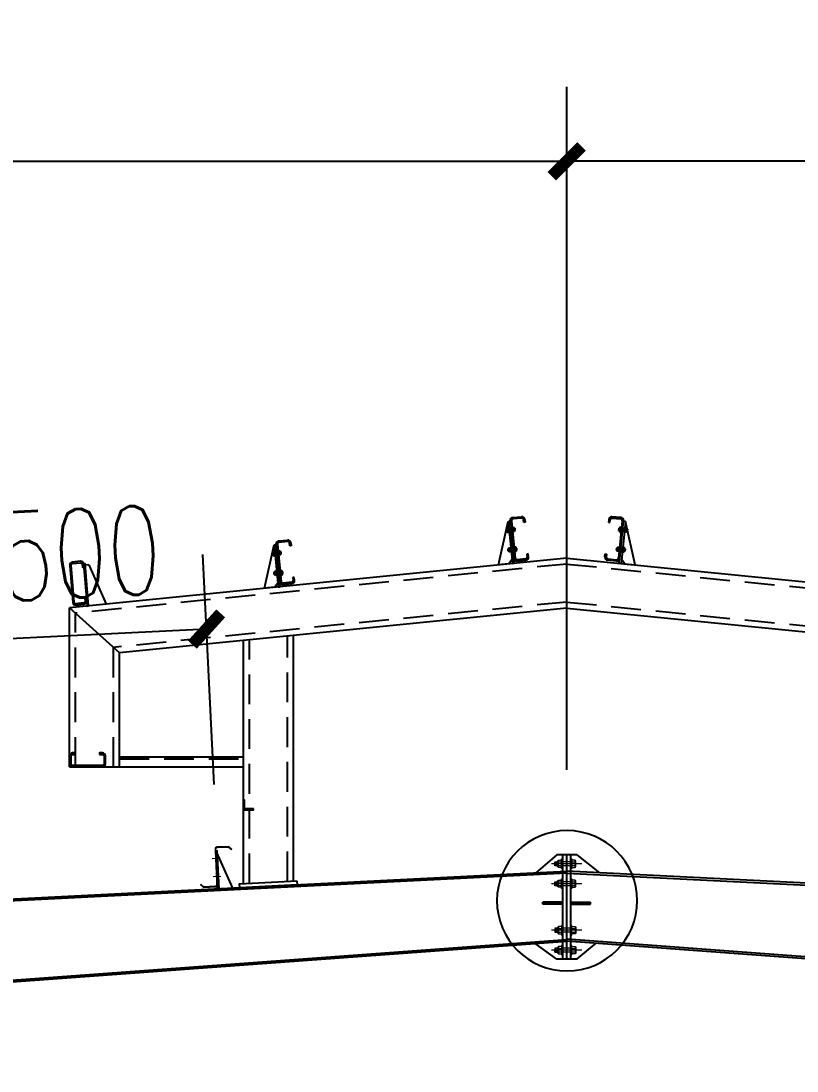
# Model space of a CAD drawing. Extents: x -33967 to 1773478, y -1022458 to -784650.
# Drawn here: x 1676429 to 1680332, y -977684 to -972405 of the extents above; entities that cross this region are included whole.
import ezdxf

# ---------------------------------------------------------------- set-up
doc = ezdxf.new("R2010")
doc.units = 0
doc.header["$LTSCALE"] = 1000
doc.header["$MEASUREMENT"] = 0
doc.linetypes.add('ACAD_ISO02W100', pattern=[15, 12, -3])
doc.linetypes.add('DASHED', pattern=[0.75, 0.5, -0.25])
for name, color, linetype, lineweight in [('6', 253, 'Continuous', 13), ('檩条', 30, 'Continuous', 5), ('螺栓', 15, 'Continuous', 18)]:
    doc.layers.add(name, color=color, linetype=linetype, lineweight=lineweight)
for name, color, linetype in [('AXIS', 3, 'Continuous'), ('BOLT', 251, 'Continuous'), ('G L', 150, 'Continuous'), ('GL', 150, 'Continuous'), ('Prof', 2, 'Continuous'), ('PZ', 202, 'Continuous'), ('SPACE', 7, 'Continuous'), ('型钢', 6, 'Continuous'), ('檩托板', 7, 'Continuous')]:
    doc.layers.add(name, color=color, linetype=linetype)
doc.styles.add('_TCH_DIM_T3', font='SIMPLEX', dxfattribs={"width": 0.705882, "bigfont": 'GBCBIG'})
doc.dimstyles.new('TCH_150_1', dxfattribs={"dimtxt": 446.25, "dimasz": 150, "dimexe": 375, "dimexo": 450, "dimgap": 189.375, "dimtad": 1, "dimdec": 0, "dimzin": 0, "dimdsep": 46, "dimtxsty": '_TCH_DIM_T3', "dimblk": 'ARCHTICK', "dimcen": 0.09, "dimclrd": 256, "dimclre": 256, "dimclrt": 7, "dimazin": 2, "dimtfac": 1, "dimtdec": 0, "dimtix": 1, "dimtmove": 2, "dimatfit": 3, "dimfxl": 1, "dimtolj": 1, "dimtzin": 0, "dimarcsym": 0})
pattern_1 = [(84.2751895, (1607620.034, -1141458.402), (6.3385477, -0.63544338), []), (84.2751895, (1607623.2036, -1141458.7196), (6.3385477, -0.63544338), [3.18515994, -1.59257997])]
pattern_2 = [(84.2751895, (1607620.034, -1141458.402), (6.3385477, -0.63544338), []), (84.2751895, (1607623.2036, -1141458.7196), (6.3385477, -0.63544338), [3.18515994, -1.59257997])]
pattern_3 = [(84.2751895, (1607610.059, -1141557.903), (6.3385477, -0.63544338), []), (84.2751895, (1607613.2285, -1141558.221), (6.3385477, -0.63544338), [3.18515994, -1.59257997])]
pattern_4 = [(84.2751895, (1607610.059, -1141557.903), (6.3385477, -0.63544338), []), (84.2751895, (1607613.2285, -1141558.221), (6.3385477, -0.63544338), [3.18515994, -1.59257997])]
pattern_5 = [(264.2751895, (1641836.821, -800090.5796), (6.3385477, -0.63544338), []), (264.2751895, (1641839.9905, -800090.897), (6.3385477, -0.63544338), [3.18515994, -1.59257997])]
pattern_6 = [(264.2751895, (1641836.821, -800090.5796), (6.3385477, -0.63544338), []), (264.2751895, (1641839.9905, -800090.897), (6.3385477, -0.63544338), [3.18515994, -1.59257997])]
pattern_7 = [(264.2751895, (1641826.846, -800190.081), (6.3385477, -0.63544338), []), (264.2751895, (1641830.0154, -800190.3985), (6.3385477, -0.63544338), [3.18515994, -1.59257997])]
pattern_8 = [(264.2751895, (1641826.846, -800190.081), (6.3385477, -0.63544338), []), (264.2751895, (1641830.0154, -800190.3985), (6.3385477, -0.63544338), [3.18515994, -1.59257997])]
pattern_9 = [(84.2751895, (1607620.034, -1141458.402), (6.3385477, -0.63544338), []), (84.2751895, (1607623.2036, -1141458.7196), (6.3385477, -0.63544338), [3.18515994, -1.59257997])]
pattern_10 = [(84.2751895, (1607620.034, -1141458.402), (6.3385477, -0.63544338), []), (84.2751895, (1607623.2036, -1141458.7196), (6.3385477, -0.63544338), [3.18515994, -1.59257997])]
pattern_11 = [(84.2751895, (1607610.059, -1141557.903), (6.3385477, -0.63544338), []), (84.2751895, (1607613.2285, -1141558.221), (6.3385477, -0.63544338), [3.18515994, -1.59257997])]
pattern_12 = [(84.2751895, (1607610.059, -1141557.903), (6.3385477, -0.63544338), []), (84.2751895, (1607613.2285, -1141558.221), (6.3385477, -0.63544338), [3.18515994, -1.59257997])]
pattern_13 = [(264.2751895, (1641836.821, -800090.5796), (6.3385477, -0.63544338), []), (264.2751895, (1641839.9905, -800090.897), (6.3385477, -0.63544338), [3.18515994, -1.59257997])]
pattern_14 = [(264.2751895, (1641836.821, -800090.5796), (6.3385477, -0.63544338), []), (264.2751895, (1641839.9905, -800090.897), (6.3385477, -0.63544338), [3.18515994, -1.59257997])]
pattern_15 = [(264.2751895, (1641826.846, -800190.081), (6.3385477, -0.63544338), []), (264.2751895, (1641830.0154, -800190.3985), (6.3385477, -0.63544338), [3.18515994, -1.59257997])]
pattern_16 = [(264.2751895, (1641826.846, -800190.081), (6.3385477, -0.63544338), []), (264.2751895, (1641830.0154, -800190.3985), (6.3385477, -0.63544338), [3.18515994, -1.59257997])]

# ---------------------------------------------------------------- blocks, each defined once
blk = doc.blocks.new('LT')
at = {"layer": '檩托板', "elevation": 0.3}
for points in [[(1356481.7, 98209.6), (1356487.7, 98210), (1356497.9, 98018.2), (1356491.9, 98017.9)], [(1356488.2, 98200), (1356497.9, 98018.2), (1356567.8, 98021.9)]]:
    blk.add_lwpolyline(points, close=True, dxfattribs=at)
at = {"layer": '檩条', "color": 1, "linetype": 'Continuous'}
for p, q in [((1356503.9, 98171, -1.7), (1356464.1, 98168.9, -1.7)), ((1356508.8, 98079.6, -1.7), (1356468.9, 98077.5, -1.7))]:
    blk.add_line(p, q, dxfattribs=at)
at = {"layer": '檩条', "elevation": -1.7}
blk.add_lwpolyline([(1356481.4, 98214.6, -0.414214), (1356490.9, 98225.1), (1356546.6, 98228.1), (1356560.7, 98215.4), (1356562.7, 98217.6), (1356547.7, 98231.2), (1356487.7, 98228, 0.414214), (1356478.3, 98217.5), (1356487.7, 98040.7, -0.414214), (1356478.2, 98030.2), (1356422.6, 98027.2), (1356408.4, 98040), (1356406.4, 98037.7), (1356421.5, 98024.2), (1356481.4, 98027.4, 0.414214), (1356490.9, 98037.9), (1356481.4, 98214.6)], format="xyb", dxfattribs=at)
at = {"layer": '檩条', "color": 1, "linetype": 'Continuous'}
for points in [[(1356481.5, 98157.6, -1.7), (1356480.2, 98182, -1.7), (1356490.5, 98158, -1.7), (1356489.2, 98182.5, -1.7)], [(1356485, 98090.6, -1.7), (1356486.3, 98066.2, -1.7), (1356494, 98091.1, -1.7), (1356495.3, 98066.7, -1.7)]]:
    blk.add_solid(points, dxfattribs=at)
blk = doc.blocks.new('_ArchTick')
at = {"color": 0, "linetype": 'ByBlock', "const_width": 0.4}
blk.add_lwpolyline([(-0.5, -0.5), (0.5, 0.5)], dxfattribs=at)
blk = doc.blocks.new('*D115')
at = {"layer": 'AXIS', "lineweight": -2, "transparency": 16777216}
for p, q in [((1677401.4, -976243.1), (1677343.7, -975087.4)), ((1675903.3, -976318), (1675845.5, -975162.3)), ((1677362.4, -975461.9), (1675864.3, -975536.8))]:
    blk.add_line(p, q, dxfattribs=at)
at = {"layer": 'Defpoints', "color": 0, "transparency": 16777216}
for p in [(1675864.3, -975536.8), (1677423.9, -976692.6, 0), (1675925.8, -976767.5, 0)]:
    blk.add_point(p, dxfattribs=at)
at = {"layer": 'AXIS', "lineweight": -2, "transparency": 16777216, "xscale": 150, "yscale": 150, "zscale": 150}
for p, rotation in [((1677362.4, -975461.9), 2.862405231127259), ((1675864.3, -975536.8), 182.8624052311272)]:
    blk.add_blockref('_ArchTick', p, dxfattribs=dict(at, rotation=rotation))
at = {"layer": 'AXIS', "color": 7, "transparency": 16777216, "insert": (1676592.7, -975087.4), "char_height": 446.25, "attachment_point": 5, "rotation": 2.8624, "style": '_TCH_DIM_T3'}
blk.add_mtext('\\A1;1500', dxfattribs=at)
blk = doc.blocks.new('*D2003')
at = {"layer": 'AXIS', "lineweight": -2, "transparency": 16777216}
for p, q in [((1670163.9, -975699.2), (1670163.9, -972735.5)), ((1679173.9, -976169.9), (1679173.9, -972735.5)), ((1670163.9, -973110.5), (1679173.9, -973110.5))]:
    blk.add_line(p, q, dxfattribs=at)
at = {"layer": 'Defpoints', "color": 0, "transparency": 16777216}
for p in [(1679173.9, -973110.5), (1670163.9, -976149.2, 2.6), (1679173.9, -976619.9, 2.6)]:
    blk.add_point(p, dxfattribs=at)
at = {"layer": 'AXIS', "lineweight": -2, "transparency": 16777216, "xscale": 150, "yscale": 150, "zscale": 150, "rotation": 180}
blk.add_blockref('_ArchTick', (1670163.9, -973110.5), dxfattribs=at)
at = {"layer": 'AXIS', "lineweight": -2, "transparency": 16777216, "xscale": 150, "yscale": 150, "zscale": 150}
blk.add_blockref('_ArchTick', (1679173.9, -973110.5), dxfattribs=at)
at = {"layer": 'AXIS', "color": 7, "transparency": 16777216, "insert": (1674668.9, -972698), "char_height": 446.25, "attachment_point": 5, "style": '_TCH_DIM_T3'}
blk.add_mtext('\\A1;9010', dxfattribs=at)
blk = doc.blocks.new('*D2004')
at = {"layer": 'AXIS', "lineweight": -2, "transparency": 16777216}
for p, q in [((1679173.9, -976169.9), (1679173.9, -972735.5)), ((1685423.9, -975233.7), (1685423.9, -972735.5)), ((1685423.9, -973110.5), (1679173.9, -973110.5))]:
    blk.add_line(p, q, dxfattribs=at)
at = {"layer": 'Defpoints', "color": 0, "transparency": 16777216}
for p in [(1679173.9, -973110.5), (1685423.9, -975683.7, 2.6), (1679173.9, -976619.9, 2.6)]:
    blk.add_point(p, dxfattribs=at)
at = {"layer": 'AXIS', "lineweight": -2, "transparency": 16777216, "xscale": 150, "yscale": 150, "zscale": 150, "rotation": 180}
blk.add_blockref('_ArchTick', (1679173.9, -973110.5), dxfattribs=at)
at = {"layer": 'AXIS', "lineweight": -2, "transparency": 16777216, "xscale": 150, "yscale": 150, "zscale": 150}
blk.add_blockref('_ArchTick', (1685423.9, -973110.5), dxfattribs=at)
at = {"layer": 'AXIS', "color": 7, "transparency": 16777216, "insert": (1682298.9, -972698), "char_height": 446.25, "attachment_point": 5, "style": '_TCH_DIM_T3'}
blk.add_mtext('\\A1;6250', dxfattribs=at)

msp = doc.modelspace()

# ---------------------------------------------------------------- hatches: boundary and pattern name
at = {"layer": '螺栓'}
h = msp.add_hatch(dxfattribs=at)
h.set_pattern_fill('BRASS', color=256, scale=1.0032, angle=90, style=0)
h.set_pattern_definition(pattern_1)
h.paths.add_polyline_path([(1679127.6, -976632.1), (1679113.9, -976632.1), (1679113.9, -976652.1), (1679127.6, -976652.1)])
h = msp.add_hatch(dxfattribs=at)
h.set_pattern_fill('BRASS', color=256, scale=1.0032, angle=90, style=0)
h.set_pattern_definition(pattern_2)
h.paths.add_polyline_path([(1679127.6, -976632.1), (1679113.9, -976632.1), (1679113.9, -976652.1), (1679127.6, -976652.1)])
h = msp.add_hatch(dxfattribs=at)
h.set_pattern_fill('BRASS', color=256, scale=1.0032, angle=90, style=0)
h.set_pattern_definition(pattern_1)
h.paths.add_polyline_path([(1679127.6, -976632.1), (1679113.9, -976632.1), (1679113.9, -976652.1), (1679127.6, -976652.1)])
h = msp.add_hatch(dxfattribs=at)
h.set_pattern_fill('BRASS', color=256, scale=1.0032, angle=90, style=0)
h.set_pattern_definition(pattern_2)
h.paths.add_polyline_path([(1679127.6, -976632.1), (1679113.9, -976632.1), (1679113.9, -976652.1), (1679127.6, -976652.1)])
h = msp.add_hatch(dxfattribs=at)
h.set_pattern_fill('BRASS', color=256, scale=1.0032, angle=90, style=0)
h.set_pattern_definition(pattern_9)
h.paths.add_polyline_path([(1679127.6, -976632.1), (1679113.9, -976632.1), (1679113.9, -976652.1), (1679127.6, -976652.1)])
h = msp.add_hatch(dxfattribs=at)
h.set_pattern_fill('BRASS', color=256, scale=1.0032, angle=90, style=0)
h.set_pattern_definition(pattern_10)
h.paths.add_polyline_path([(1679127.6, -976632.1), (1679113.9, -976632.1), (1679113.9, -976652.1), (1679127.6, -976652.1)])
h = msp.add_hatch(dxfattribs=at)
h.set_pattern_fill('BRASS', color=256, scale=1.0032, angle=90, style=0)
h.set_pattern_definition(pattern_9)
h.paths.add_polyline_path([(1679127.6, -976632.1), (1679113.9, -976632.1), (1679113.9, -976652.1), (1679127.6, -976652.1)])
h = msp.add_hatch(dxfattribs=at)
h.set_pattern_fill('BRASS', color=256, scale=1.0032, angle=90, style=0)
h.set_pattern_definition(pattern_10)
h.paths.add_polyline_path([(1679127.6, -976632.1), (1679113.9, -976632.1), (1679113.9, -976652.1), (1679127.6, -976652.1)])
h = msp.add_hatch(dxfattribs=at)
h.set_pattern_fill('BRASS', color=256, scale=1.0032, angle=90, style=0)
h.set_pattern_definition(pattern_3)
h.paths.add_polyline_path([(1679127.6, -976732.1), (1679113.9, -976732.1), (1679113.9, -976752.1), (1679127.6, -976752.1)])
h = msp.add_hatch(dxfattribs=at)
h.set_pattern_fill('BRASS', color=256, scale=1.0032, angle=90, style=0)
h.set_pattern_definition(pattern_4)
h.paths.add_polyline_path([(1679127.6, -976732.1), (1679113.9, -976732.1), (1679113.9, -976752.1), (1679127.6, -976752.1)])
h = msp.add_hatch(dxfattribs=at)
h.set_pattern_fill('BRASS', color=256, scale=1.0032, angle=90, style=0)
h.set_pattern_definition(pattern_3)
h.paths.add_polyline_path([(1679127.6, -976732.1), (1679113.9, -976732.1), (1679113.9, -976752.1), (1679127.6, -976752.1)])
h = msp.add_hatch(dxfattribs=at)
h.set_pattern_fill('BRASS', color=256, scale=1.0032, angle=90, style=0)
h.set_pattern_definition(pattern_4)
h.paths.add_polyline_path([(1679127.6, -976732.1), (1679113.9, -976732.1), (1679113.9, -976752.1), (1679127.6, -976752.1)])
h = msp.add_hatch(dxfattribs=at)
h.set_pattern_fill('BRASS', color=256, scale=1.0032, angle=90, style=0)
h.set_pattern_definition(pattern_11)
h.paths.add_polyline_path([(1679127.6, -976732.1), (1679113.9, -976732.1), (1679113.9, -976752.1), (1679127.6, -976752.1)])
h = msp.add_hatch(dxfattribs=at)
h.set_pattern_fill('BRASS', color=256, scale=1.0032, angle=90, style=0)
h.set_pattern_definition(pattern_12)
h.paths.add_polyline_path([(1679127.6, -976732.1), (1679113.9, -976732.1), (1679113.9, -976752.1), (1679127.6, -976752.1)])
h = msp.add_hatch(dxfattribs=at)
h.set_pattern_fill('BRASS', color=256, scale=1.0032, angle=90, style=0)
h.set_pattern_definition(pattern_11)
h.paths.add_polyline_path([(1679127.6, -976732.1), (1679113.9, -976732.1), (1679113.9, -976752.1), (1679127.6, -976752.1)])
h = msp.add_hatch(dxfattribs=at)
h.set_pattern_fill('BRASS', color=256, scale=1.0032, angle=90, style=0)
h.set_pattern_definition(pattern_12)
h.paths.add_polyline_path([(1679127.6, -976732.1), (1679113.9, -976732.1), (1679113.9, -976752.1), (1679127.6, -976752.1)])
h = msp.add_hatch(dxfattribs=at)
h.set_pattern_fill('BRASS', color=256, scale=1.0032, angle=90, style=0)
h.set_pattern_definition(pattern_5)
h.paths.add_polyline_path([(1679127.6, -976986.3), (1679113.9, -976986.3), (1679113.9, -976966.2), (1679127.6, -976966.2)])
h = msp.add_hatch(dxfattribs=at)
h.set_pattern_fill('BRASS', color=256, scale=1.0032, angle=90, style=0)
h.set_pattern_definition(pattern_6)
h.paths.add_polyline_path([(1679127.6, -976986.3), (1679113.9, -976986.3), (1679113.9, -976966.2), (1679127.6, -976966.2)])
h = msp.add_hatch(dxfattribs=at)
h.set_pattern_fill('BRASS', color=256, scale=1.0032, angle=90, style=0)
h.set_pattern_definition(pattern_5)
h.paths.add_polyline_path([(1679127.6, -976986.3), (1679113.9, -976986.3), (1679113.9, -976966.2), (1679127.6, -976966.2)])
h = msp.add_hatch(dxfattribs=at)
h.set_pattern_fill('BRASS', color=256, scale=1.0032, angle=90, style=0)
h.set_pattern_definition(pattern_6)
h.paths.add_polyline_path([(1679127.6, -976986.3), (1679113.9, -976986.3), (1679113.9, -976966.2), (1679127.6, -976966.2)])
h = msp.add_hatch(dxfattribs=at)
h.set_pattern_fill('BRASS', color=256, scale=1.0032, angle=90, style=0)
h.set_pattern_definition(pattern_13)
h.paths.add_polyline_path([(1679127.6, -976986.3), (1679113.9, -976986.3), (1679113.9, -976966.2), (1679127.6, -976966.2)])
h = msp.add_hatch(dxfattribs=at)
h.set_pattern_fill('BRASS', color=256, scale=1.0032, angle=90, style=0)
h.set_pattern_definition(pattern_14)
h.paths.add_polyline_path([(1679127.6, -976986.3), (1679113.9, -976986.3), (1679113.9, -976966.2), (1679127.6, -976966.2)])
h = msp.add_hatch(dxfattribs=at)
h.set_pattern_fill('BRASS', color=256, scale=1.0032, angle=90, style=0)
h.set_pattern_definition(pattern_13)
h.paths.add_polyline_path([(1679127.6, -976986.3), (1679113.9, -976986.3), (1679113.9, -976966.2), (1679127.6, -976966.2)])
h = msp.add_hatch(dxfattribs=at)
h.set_pattern_fill('BRASS', color=256, scale=1.0032, angle=90, style=0)
h.set_pattern_definition(pattern_14)
h.paths.add_polyline_path([(1679127.6, -976986.3), (1679113.9, -976986.3), (1679113.9, -976966.2), (1679127.6, -976966.2)])
h = msp.add_hatch(dxfattribs=at)
h.set_pattern_fill('BRASS', color=256, scale=1.0032, angle=90, style=0)
h.set_pattern_definition(pattern_7)
h.paths.add_polyline_path([(1679127.6, -977086.3), (1679113.9, -977086.3), (1679113.9, -977066.2), (1679127.6, -977066.2)])
h = msp.add_hatch(dxfattribs=at)
h.set_pattern_fill('BRASS', color=256, scale=1.0032, angle=90, style=0)
h.set_pattern_definition(pattern_8)
h.paths.add_polyline_path([(1679127.6, -977086.3), (1679113.9, -977086.3), (1679113.9, -977066.2), (1679127.6, -977066.2)])
h = msp.add_hatch(dxfattribs=at)
h.set_pattern_fill('BRASS', color=256, scale=1.0032, angle=90, style=0)
h.set_pattern_definition(pattern_7)
h.paths.add_polyline_path([(1679127.6, -977086.3), (1679113.9, -977086.3), (1679113.9, -977066.2), (1679127.6, -977066.2)])
h = msp.add_hatch(dxfattribs=at)
h.set_pattern_fill('BRASS', color=256, scale=1.0032, angle=90, style=0)
h.set_pattern_definition(pattern_8)
h.paths.add_polyline_path([(1679127.6, -977086.3), (1679113.9, -977086.3), (1679113.9, -977066.2), (1679127.6, -977066.2)])
h = msp.add_hatch(dxfattribs=at)
h.set_pattern_fill('BRASS', color=256, scale=1.0032, angle=90, style=0)
h.set_pattern_definition(pattern_15)
h.paths.add_polyline_path([(1679127.6, -977086.3), (1679113.9, -977086.3), (1679113.9, -977066.2), (1679127.6, -977066.2)])
h = msp.add_hatch(dxfattribs=at)
h.set_pattern_fill('BRASS', color=256, scale=1.0032, angle=90, style=0)
h.set_pattern_definition(pattern_16)
h.paths.add_polyline_path([(1679127.6, -977086.3), (1679113.9, -977086.3), (1679113.9, -977066.2), (1679127.6, -977066.2)])
h = msp.add_hatch(dxfattribs=at)
h.set_pattern_fill('BRASS', color=256, scale=1.0032, angle=90, style=0)
h.set_pattern_definition(pattern_15)
h.paths.add_polyline_path([(1679127.6, -977086.3), (1679113.9, -977086.3), (1679113.9, -977066.2), (1679127.6, -977066.2)])
h = msp.add_hatch(dxfattribs=at)
h.set_pattern_fill('BRASS', color=256, scale=1.0032, angle=90, style=0)
h.set_pattern_definition(pattern_16)
h.paths.add_polyline_path([(1679127.6, -977086.3), (1679113.9, -977086.3), (1679113.9, -977066.2), (1679127.6, -977066.2)])

# ---------------------------------------------------------------- linework, layer by layer
at = {"layer": '6', "linetype": 'ACAD_ISO02W100', "ltscale": 2}
for p, q in [((1679250.1, -976642.1), (1679097.8, -976642.1)), ((1679250.1, -976642.1), (1679097.8, -976642.1)), ((1679250.1, -976742.1), (1679097.8, -976742.1)), ((1679250.1, -976742.1), (1679097.8, -976742.1)), ((1679250.1, -976976.2), (1679097.8, -976976.2)), ((1679250.1, -976976.2), (1679097.8, -976976.2)), ((1679250.1, -977076.2), (1679097.8, -977076.2)), ((1679250.1, -977076.2), (1679097.8, -977076.2))]:
    msp.add_line(p, q, dxfattribs=at)
at = {"layer": 'AXIS'}
msp.add_lwpolyline([(1679528.1, -976828, 1), (1678822.9, -976828, 1)], format="xyb", close=True, dxfattribs=at)
at = {"layer": 'BOLT'}
for p, q in [((1678868.9, -974959.6), (1678886.9, -974957.8)), ((1678868.9, -974959.6), (1678869.9, -974970.6)), ((1678868.9, -974959.9), (1678868.9, -974959.6)), ((1678869.9, -974970.6), (1678888, -974968.8)), ((1678879.9, -974953.6), (1678872.5, -974954.4)), ((1678872.5, -974954.4), (1678874.6, -974975)), ((1678873.1, -974959.5), (1678880.4, -974958.8)), ((1678874.1, -974969.9), (1678881.5, -974969.1)), ((1678879.9, -974953.5), (1678882.4, -974953.3)), ((1678882, -974974.4), (1678879.9, -974953.5)), ((1678882.4, -974953.3), (1678884.5, -974974.2)), ((1678882.8, -974957.7), (1678886.8, -974957.3)), ((1678882.8, -974957.7), (1678882.9, -974958)), ((1678882.9, -974957.9), (1678882.8, -974957.7)), ((1678884, -974969.7), (1678888, -974969.3)), ((1678886.8, -974957.3), (1678901.8, -974955.8)), ((1678888, -974969.3), (1678886.8, -974957.3)), ((1678886.9, -974957.8), (1678901.9, -974956.3)), ((1678888, -974968.8), (1678902.9, -974967.3)), ((1678888, -974969.3), (1678903, -974967.8)), ((1678888, -974969.3), (1678888, -974969)), ((1678888, -974969.1), (1678888, -974969.3)), ((1678901.4, -974951.4), (1678898.9, -974951.6)), ((1678898.9, -974951.6), (1678901, -974972.5)), ((1678899.3, -974956.3), (1678899.3, -974956.1)), ((1678899.3, -974956.1), (1678899.3, -974956.4)), ((1678901.4, -974951.5), (1678908.7, -974950.7)), ((1678903.4, -974972.3), (1678901.4, -974951.4)), ((1678912.4, -974955.6), (1678901.9, -974956.6)), ((1678913.4, -974965.9), (1678902.9, -974967)), ((1678908.7, -974950.7), (1678910.8, -974971.4)), ((1678912.4, -974955.6), (1678912.4, -974955.6)), ((1678912.4, -974955.6), (1678913.4, -974965.9)), ((1679435.5, -974955.6), (1679434.4, -974965.9)), ((1679434.4, -974965.9), (1679444.9, -974967)), ((1679435.5, -974955.6), (1679446, -974956.6)), ((1679435.5, -974955.6), (1679435.5, -974955.6)), ((1679439.1, -974950.7), (1679437, -974971.4)), ((1679446.5, -974951.5), (1679439.1, -974950.7)), ((1679444.4, -974972.3), (1679446.5, -974951.4)), ((1679459.8, -974969.3), (1679444.8, -974967.8)), ((1679459.9, -974968.8), (1679444.9, -974967.3)), ((1679461, -974957.3), (1679446, -974955.8)), ((1679461, -974957.8), (1679446, -974956.3)), ((1679446.5, -974951.4), (1679449, -974951.6)), ((1679449, -974951.6), (1679446.9, -974972.5)), ((1679448.5, -974956.3), (1679448.5, -974956.1)), ((1679448.5, -974956.1), (1679448.5, -974956.4)), ((1679459.8, -974969.3), (1679461, -974957.3)), ((1679459.8, -974969.3), (1679459.8, -974969)), ((1679459.8, -974969.1), (1679459.8, -974969.3)), ((1679463.8, -974969.7), (1679459.8, -974969.3)), ((1679477.9, -974970.6), (1679459.9, -974968.8)), ((1679465, -974957.7), (1679461, -974957.3)), ((1679479, -974959.6), (1679461, -974957.8)), ((1679465.4, -974953.3), (1679463.4, -974974.2)), ((1679465, -974957.7), (1679465, -974958)), ((1679465, -974957.9), (1679465, -974957.7)), ((1679467.9, -974953.5), (1679465.4, -974953.3)), ((1679465.8, -974974.4), (1679467.9, -974953.5)), ((1679473.7, -974969.9), (1679466.4, -974969.1)), ((1679474.8, -974959.5), (1679467.4, -974958.8)), ((1679467.9, -974953.6), (1679475.3, -974954.4)), ((1679475.3, -974954.4), (1679473.2, -974975)), ((1679479, -974959.6), (1679477.9, -974970.6)), ((1679479, -974959.9), (1679479, -974959.6)), ((1678874.6, -974975), (1678882, -974974.3)), ((1678882, -974974.4), (1678884.5, -974974.2)), ((1678884.5, -974974.2), (1678884.5, -974973.9)), ((1678901, -974972.5), (1678900.9, -974972.2)), ((1678903.4, -974972.3), (1678901, -974972.5)), ((1678910.8, -974971.4), (1678903.4, -974972.2)), ((1679437, -974971.4), (1679444.4, -974972.2)), ((1679444.4, -974972.3), (1679446.9, -974972.5)), ((1679446.9, -974972.5), (1679446.9, -974972.2)), ((1679463.4, -974974.2), (1679463.4, -974973.9)), ((1679465.8, -974974.4), (1679463.4, -974974.2)), ((1679473.2, -974975), (1679465.9, -974974.3)), ((1677691.9, -975077.3), (1677710, -975075.5)), ((1677703, -975071.3), (1677695.6, -975072)), ((1677695.6, -975072), (1677697.7, -975092.7)), ((1677703, -975071.2), (1677705.5, -975071)), ((1677705.1, -975092.1), (1677703, -975071.2)), ((1677705.5, -975071), (1677707.6, -975091.8)), ((1677705.9, -975075.4), (1677709.9, -975075)), ((1677705.9, -975075.4), (1677706, -975075.7)), ((1677705.9, -975075.6), (1677705.9, -975075.4)), ((1677709.9, -975075), (1677724.9, -975073.5)), ((1677711.1, -975087), (1677709.9, -975075)), ((1677710, -975075.5), (1677724.9, -975074)), ((1677724.4, -975069.1), (1677722, -975069.3)), ((1677722, -975069.3), (1677724, -975090.2)), ((1677722.4, -975074), (1677722.4, -975073.8)), ((1677722.4, -975073.8), (1677722.4, -975074.1)), ((1677724.4, -975069.2), (1677731.8, -975068.4)), ((1677726.5, -975090), (1677724.4, -975069.1)), ((1677735.5, -975073.3), (1677725, -975074.3)), ((1677731.8, -975068.4), (1677733.9, -975089.1)), ((1677735.5, -975073.3), (1677735.5, -975073.3)), ((1677735.5, -975073.3), (1677736.5, -975083.6)), ((1678878.8, -975059.1), (1678896.8, -975057.3)), ((1678879.9, -975070.1), (1678878.8, -975059.1)), ((1678879.9, -975070.1), (1678897.9, -975068.3)), ((1678879.9, -975069.8), (1678879.9, -975070.1)), ((1678882.5, -975053.9), (1678889.9, -975053.1)), ((1678884.6, -975074.5), (1678882.5, -975053.9)), ((1678883, -975059), (1678890.4, -975058.3)), ((1678884, -975069.4), (1678891.4, -975068.6)), ((1678891.9, -975073.8), (1678884.6, -975074.5)), ((1678889.9, -975053), (1678892.4, -975052.8)), ((1678889.9, -975053), (1678892, -975073.9)), ((1678892, -975073.9), (1678894.4, -975073.7)), ((1678894.4, -975073.7), (1678892.4, -975052.8)), ((1678892.4, -975052.8), (1678892.4, -975053)), ((1678892.8, -975057.2), (1678896.8, -975056.8)), ((1678894, -975069.2), (1678898, -975068.8)), ((1678894, -975069.2), (1678894, -975068.9)), ((1678894, -975069), (1678894, -975069.2)), ((1678896.8, -975056.8), (1678911.8, -975055.3)), ((1678896.8, -975057.3), (1678911.8, -975055.8)), ((1678896.8, -975057), (1678896.8, -975056.8)), ((1678896.8, -975056.8), (1678896.8, -975057.1)), ((1678896.8, -975056.8), (1678898, -975068.8)), ((1678897.9, -975068.3), (1678912.9, -975066.8)), ((1678898, -975068.8), (1678912.9, -975067.3)), ((1678911.3, -975050.9), (1678908.8, -975051.1)), ((1678908.8, -975051.1), (1678908.8, -975051.4)), ((1678910.9, -975072), (1678908.8, -975051.1)), ((1678910.5, -975067.5), (1678910.4, -975067.2)), ((1678910.4, -975067.4), (1678910.5, -975067.5)), ((1678913.4, -975071.8), (1678910.9, -975072)), ((1678918.7, -975050.2), (1678911.3, -975051)), ((1678911.3, -975050.9), (1678913.4, -975071.8)), ((1678922.3, -975055.1), (1678911.8, -975056.1)), ((1678923.4, -975065.4), (1678912.9, -975066.5)), ((1678913.4, -975071.7), (1678920.8, -975070.9)), ((1678920.8, -975070.9), (1678918.7, -975050.2)), ((1678923.4, -975065.5), (1678922.3, -975055.1)), ((1678923.4, -975065.5), (1678923.4, -975065.5)), ((1679424.5, -975065.5), (1679425.5, -975055.1)), ((1679424.5, -975065.4), (1679435, -975066.5)), ((1679424.5, -975065.5), (1679424.5, -975065.5)), ((1679425.5, -975055.1), (1679436, -975056.1)), ((1679427.1, -975070.9), (1679429.1, -975050.2)), ((1679434.5, -975071.7), (1679427.1, -975070.9)), ((1679429.1, -975050.2), (1679436.5, -975051)), ((1679436.5, -975050.9), (1679434.4, -975071.8)), ((1679434.4, -975071.8), (1679436.9, -975072)), ((1679449.9, -975068.3), (1679434.9, -975066.8)), ((1679449.9, -975068.8), (1679434.9, -975067.3)), ((1679451, -975057.3), (1679436, -975055.8)), ((1679451.1, -975056.8), (1679436.1, -975055.3)), ((1679436.5, -975050.9), (1679439, -975051.1)), ((1679436.9, -975072), (1679439, -975051.1)), ((1679437.4, -975067.5), (1679437.4, -975067.2)), ((1679437.4, -975067.4), (1679437.4, -975067.5)), ((1679439, -975051.1), (1679439, -975051.4)), ((1679451.1, -975056.8), (1679449.9, -975068.8)), ((1679467.9, -975070.1), (1679449.9, -975068.3)), ((1679453.9, -975069.2), (1679449.9, -975068.8)), ((1679451, -975057), (1679451.1, -975056.8)), ((1679451.1, -975056.8), (1679451, -975057.1)), ((1679469, -975059.1), (1679451, -975057.3)), ((1679455, -975057.2), (1679451.1, -975056.8)), ((1679453.4, -975073.7), (1679455.5, -975052.8)), ((1679455.9, -975073.9), (1679453.4, -975073.7)), ((1679453.9, -975069.2), (1679453.9, -975068.9)), ((1679453.9, -975069), (1679453.9, -975069.2)), ((1679458, -975053), (1679455.5, -975052.8)), ((1679455.5, -975052.8), (1679455.5, -975053)), ((1679458, -975053), (1679455.9, -975073.9)), ((1679455.9, -975073.8), (1679463.3, -975074.5)), ((1679463.8, -975069.4), (1679456.4, -975068.6)), ((1679464.8, -975059), (1679457.5, -975058.3)), ((1679465.3, -975053.9), (1679458, -975053.1)), ((1679463.3, -975074.5), (1679465.3, -975053.9)), ((1679467.9, -975070.1), (1679469, -975059.1)), ((1679468, -975069.8), (1679467.9, -975070.1)), ((1677691.9, -975077.3), (1677693, -975088.3)), ((1677692, -975077.6), (1677691.9, -975077.3)), ((1677693, -975088.3), (1677711.1, -975086.5)), ((1677696.1, -975077.2), (1677703.5, -975076.5)), ((1677697.2, -975087.6), (1677704.6, -975086.8)), ((1677697.7, -975092.7), (1677705.1, -975092)), ((1677705.1, -975092.1), (1677707.6, -975091.8)), ((1677707.1, -975087.4), (1677711.1, -975087)), ((1677707.6, -975091.8), (1677707.5, -975091.6)), ((1677711.1, -975086.5), (1677726, -975085)), ((1677711.1, -975087), (1677726.1, -975085.5)), ((1677711.1, -975087), (1677711.1, -975086.7)), ((1677711.1, -975086.8), (1677711.1, -975087)), ((1677724, -975090.2), (1677724, -975089.9)), ((1677726.5, -975090), (1677724, -975090.2)), ((1677736.5, -975083.6), (1677726, -975084.7)), ((1677733.9, -975089.1), (1677726.5, -975089.8)), ((1677701.9, -975176.8), (1677719.9, -975175)), ((1677703, -975187.8), (1677701.9, -975176.8)), ((1677705.6, -975171.5), (1677713, -975170.8)), ((1677707.6, -975192.2), (1677705.6, -975171.5)), ((1677706.1, -975176.7), (1677713.5, -975176)), ((1677712.9, -975170.7), (1677715.4, -975170.5)), ((1677712.9, -975170.7), (1677715, -975191.6)), ((1677717.5, -975191.4), (1677715.4, -975170.5)), ((1677715.4, -975170.5), (1677715.5, -975170.7)), ((1677715.9, -975174.9), (1677719.9, -975174.5)), ((1677719.9, -975174.5), (1677734.8, -975173)), ((1677719.9, -975175), (1677734.9, -975173.5)), ((1677719.9, -975174.7), (1677719.9, -975174.5)), ((1677719.9, -975174.5), (1677719.9, -975174.8)), ((1677719.9, -975174.5), (1677721.1, -975186.5)), ((1677734.4, -975168.6), (1677731.9, -975168.8)), ((1677731.9, -975168.8), (1677731.9, -975169.1)), ((1677734, -975189.7), (1677731.9, -975168.8)), ((1677741.8, -975167.9), (1677734.4, -975168.7)), ((1677734.4, -975168.6), (1677736.5, -975189.5)), ((1677745.4, -975172.8), (1677734.9, -975173.8)), ((1677743.8, -975188.6), (1677741.8, -975167.9)), ((1677746.4, -975183.1), (1677745.4, -975172.8)), ((1677703, -975187.8), (1677721, -975186)), ((1677703, -975187.5), (1677703, -975187.8)), ((1677707.1, -975187.1), (1677714.5, -975186.3)), ((1677715, -975191.5), (1677707.6, -975192.2)), ((1677715, -975191.6), (1677717.5, -975191.4)), ((1677717.1, -975186.9), (1677717, -975186.6)), ((1677717.1, -975186.9), (1677721.1, -975186.5)), ((1677717.1, -975186.7), (1677717.1, -975186.9)), ((1677721, -975186), (1677736, -975184.5)), ((1677721.1, -975186.5), (1677736, -975185)), ((1677733.5, -975185.2), (1677733.5, -975184.9)), ((1677733.5, -975185.1), (1677733.5, -975185.2)), ((1677736.5, -975189.5), (1677734, -975189.7)), ((1677746.4, -975183.1), (1677736, -975184.2)), ((1677736.5, -975189.3), (1677743.8, -975188.6)), ((1677746.4, -975183.1), (1677746.4, -975183.1)), ((1679112.8, -976649.1), (1679112.8, -976648.8)), ((1679112.8, -976648.9), (1679112.8, -976649.1))]:
    msp.add_line(p, q, dxfattribs=at)
for centre, start, end in [((1678878.5, -974958.2), 133.226, 190.5385), ((1678879.7, -974970.1), 180.8827, 238.1952), ((1678903.7, -974955.7), 0.8827, 58.1952), ((1678904.8, -974967.6), 313.226, 10.5385), ((1679443, -974967.6), 169.4615, 226.774), ((1679444.2, -974955.7), 121.8048, 179.1173), ((1679468.1, -974970.1), 301.8048, 359.1173), ((1679469.3, -974958.2), 349.4615, 46.774), ((1677701.6, -975075.9), 133.226, 190.5385), ((1677726.7, -975073.4), 0.8827, 58.1952), ((1678888.5, -975057.7), 133.226, 190.5385), ((1678889.7, -975069.6), 180.8827, 238.1952), ((1678913.6, -975055.2), 0.8827, 58.1952), ((1678914.8, -975067.1), 313.226, 10.5385), ((1679433, -975067.1), 169.4615, 226.774), ((1679434.2, -975055.2), 121.8048, 179.1173), ((1679458.2, -975069.6), 301.8048, 359.1173), ((1679459.4, -975057.7), 349.4615, 46.774), ((1677702.8, -975087.8), 180.8827, 238.1952), ((1677727.9, -975085.3), 313.226, 10.5385), ((1677711.5, -975175.4), 133.226, 190.5385), ((1677736.7, -975172.9), 0.8827, 58.1952), ((1677712.7, -975187.3), 180.8827, 238.1952), ((1677737.9, -975184.8), 313.226, 10.5385)]:
    msp.add_arc(centre, 5.58, start, end, dxfattribs=at)
at = {"layer": 'G L'}
for points in [[(1670643.9, -977106.5), (1679173.9, -976680)], [(1670643.9, -977114.5), (1679173.9, -976688)], [(1688423.9, -977142.5), (1679173.9, -976680)], [(1679173.9, -976690), (1688423.9, -977152.5), (1697423.9, -976702.5)], [(1670643.9, -977648.5), (1679173.9, -977022.4)], [(1687999, -977673.8), (1679173.9, -977020.4)], [(1670643.9, -977656.5), (1679173.9, -977030.4)], [(1687999, -977683.8), (1679173.9, -977030.4)]]:
    msp.add_lwpolyline(points, dxfattribs=at)
at = {"layer": 'GL'}
for p, q in [((1679123.9, -976597.1), (1679017.6, -976687.1)), ((1679223.9, -976597.1), (1679123.9, -976597.1)), ((1679153.9, -977121.2), (1679153.9, -976597.1)), ((1679173.9, -977121.2), (1679173.9, -976597.1)), ((1679193.9, -977121.2), (1679193.9, -976597.1)), ((1679223.9, -976597.1), (1679338.4, -976687.1)), ((1679053.9, -976845.6), (1679053.9, -976835.6)), ((1679153.9, -976835.6), (1679053.9, -976835.6)), ((1679053.9, -976845.6), (1679053.9, -976835.6)), ((1679153.9, -976835.6), (1679053.9, -976835.6)), ((1679153.9, -976845.6), (1679053.9, -976845.6)), ((1679153.9, -976845.6), (1679053.9, -976845.6)), ((1679193.9, -976835.6), (1679293.9, -976835.6)), ((1679193.9, -976835.6), (1679293.9, -976835.6)), ((1679193.9, -976845.6), (1679293.9, -976845.6)), ((1679193.9, -976845.6), (1679293.9, -976845.6)), ((1679293.9, -976845.6), (1679293.9, -976835.6)), ((1679293.9, -976845.6), (1679293.9, -976835.6)), ((1679123.9, -977121.2), (1679014.8, -977043.1)), ((1679223.9, -977121.2), (1679321.2, -977041)), ((1679223.9, -977121.2), (1679123.9, -977121.2))]:
    msp.add_line(p, q, dxfattribs=at)
at = {"layer": 'Prof'}
for p, q in [((1678895.4, -974917.3), (1678914.3, -975106.3)), ((1678901.9, -974901.6), (1678946.7, -974897.1)), ((1678947.4, -974904.1), (1678902.6, -974908.5)), ((1678957.6, -974926.1), (1678956.1, -974911.2)), ((1678963.1, -974910.5), (1678964.6, -974925.4)), ((1679384.7, -974910.5), (1679383.3, -974925.4)), ((1679390.2, -974926.1), (1679391.7, -974911.2)), ((1679400.5, -974904.1), (1679445.2, -974908.5)), ((1679445.9, -974901.6), (1679401.2, -974897.1)), ((1679452.4, -974917.3), (1679433.5, -975106.3)), ((1678907.4, -975107), (1678888.5, -974918)), ((1678964.6, -974925.4), (1678957.6, -974926.1)), ((1679383.3, -974925.4), (1679390.2, -974926.1)), ((1679440.5, -975107), (1679459.4, -974918)), ((1677725, -975019.3), (1677769.8, -975014.8)), ((1677770.5, -975021.7), (1677725.7, -975026.2)), ((1677730.5, -975224.7), (1677711.6, -975035.7)), ((1677718.5, -975035), (1677737.4, -975224)), ((1677780.7, -975043.8), (1677779.2, -975028.9)), ((1677787.7, -975043.1), (1677780.7, -975043.8)), ((1677786.2, -975028.2), (1677787.7, -975043.1)), ((1678967.9, -975109), (1678923.1, -975113.5)), ((1678923.8, -975120.5), (1678968.6, -975116)), ((1678980.5, -975084.6), (1678973.5, -975085.3)), ((1678973.5, -975085.3), (1678975, -975100.3)), ((1678982, -975099.6), (1678980.5, -975084.6)), ((1679365.8, -975099.6), (1679367.3, -975084.6)), ((1679367.3, -975084.6), (1679374.3, -975085.3)), ((1679374.3, -975085.3), (1679372.8, -975100.3)), ((1679424.1, -975120.5), (1679379.3, -975116)), ((1679380, -975109), (1679424.7, -975113.5)), ((1677791, -975226.7), (1677746.2, -975231.2)), ((1677746.9, -975238.2), (1677791.7, -975233.7)), ((1677803.6, -975202.3), (1677796.6, -975203)), ((1677796.6, -975203), (1677798.1, -975218)), ((1677805.1, -975217.3), (1677803.6, -975202.3))]:
    msp.add_line(p, q, dxfattribs=at)
for points in [[(1676750.7, -975307), (1676752.2, -975321.9, -0.414214), (1676745, -975330.7), (1676705.2, -975334.7, -0.414214), (1676696.4, -975327.5), (1676681.5, -975141, -0.414214), (1676688.7, -975132.3), (1676728.5, -975128.3, -0.414214), (1676737.2, -975135.4), (1676738.7, -975150.4), (1676745.7, -975149.7), (1676744.2, -975134.7, 0.414214), (1676727.8, -975121.3), (1676688, -975125.3, 0.414214), (1676674.6, -975141.7), (1676689.5, -975328.2, 0.414214), (1676705.9, -975341.6), (1676745.7, -975337.6, 0.414214), (1676759.1, -975321.2), (1676757.6, -975306.3)], [(1676823.9, -976092), (1676838.9, -976092, -0.414214), (1676846.9, -976100), (1676846.9, -976140, -0.414214), (1676838.9, -976148), (1676688.9, -976148, -0.414214), (1676680.9, -976140), (1676680.9, -976100, -0.414214), (1676688.9, -976092), (1676703.9, -976092), (1676703.9, -976085), (1676688.9, -976085, 0.414214), (1676673.9, -976100), (1676673.9, -976140, 0.414214), (1676688.9, -976155), (1676838.9, -976155, 0.414214), (1676853.9, -976140), (1676853.9, -976100, 0.414214), (1676838.9, -976085), (1676823.9, -976085)]]:
    msp.add_lwpolyline(points, format="xyb", close=True, dxfattribs=at)
for centre, radius, start, end in [((1678903.4, -974916.5), 15, 95.7106, 185.7106), ((1678903.4, -974916.5), 8, 95.7106, 185.7106), ((1678948.2, -974912), 15, 5.7106, 95.7106), ((1678948.2, -974912), 8, 5.7106, 95.7106), ((1679399.7, -974912), 15, 84.2894, 174.2894), ((1679399.7, -974912), 8, 84.2894, 174.2894), ((1679444.4, -974916.5), 8, 354.2894, 84.2894), ((1679444.4, -974916.5), 15, 354.2894, 84.2894), ((1677726.5, -975034.2), 15, 95.7106, 185.7106), ((1677771.3, -975029.7), 15, 5.7106, 95.7106), ((1677771.3, -975029.7), 8, 5.7106, 95.7106), ((1677726.5, -975034.2), 8, 95.7106, 185.7106), ((1678922.3, -975105.5), 15, 185.7106, 275.7106), ((1678922.3, -975105.5), 8, 185.7106, 275.7106), ((1678967.1, -975101.1), 8, 275.7106, 5.7106), ((1678967.1, -975101.1), 15, 275.7106, 5.7106), ((1679380.8, -975101.1), 15, 174.2894, 264.2894), ((1679380.8, -975101.1), 8, 174.2894, 264.2894), ((1679425.5, -975105.5), 15, 264.2894, 354.2894), ((1679425.5, -975105.5), 8, 264.2894, 354.2894), ((1677745.4, -975223.2), 15, 185.7106, 275.7106), ((1677745.4, -975223.2), 8, 185.7106, 275.7106), ((1677790.2, -975218.8), 8, 275.7106, 5.7106), ((1677790.2, -975218.8), 15, 275.7106, 5.7106)]:
    msp.add_arc(centre, radius, start, end, dxfattribs=at)
at = {"layer": 'PZ'}
for p, q in [((1678830.7, -975139.3), (1678879.2, -974921)), ((1678879.2, -974921), (1678888.7, -974920.1)), ((1678879.2, -974921), (1678900.3, -975132.3)), ((1678909.8, -975131.4), (1678888.7, -974920.1)), ((1679438, -975131.4), (1679459.2, -974920.1)), ((1679468.7, -974921), (1679447.5, -975132.3)), ((1679468.7, -974921), (1679459.2, -974920.1)), ((1679517.2, -975139.3), (1679468.7, -974921)), ((1677653.7, -975257), (1677702.3, -975038.7)), ((1677702.3, -975038.7), (1677711.8, -975037.8)), ((1677702.3, -975038.7), (1677723.4, -975250)), ((1677732.9, -975249.1), (1677711.8, -975037.8)), ((1678881.1, -975134.3), (1678898.3, -975112.6)), ((1679466.7, -975134.3), (1679449.5, -975112.6)), ((1676769.8, -975139), (1676752.8, -975140.7)), ((1676769.8, -975139), (1676856.8, -975336.7)), ((1678881.1, -975134.3), (1678830.7, -975139.3)), ((1678900.3, -975132.3), (1678909.8, -975131.4)), ((1679447.5, -975132.3), (1679438, -975131.4)), ((1679466.7, -975134.3), (1679517.2, -975139.3)), ((1677704.2, -975252), (1677721.4, -975230.3)), ((1677704.2, -975252), (1677653.7, -975257)), ((1677723.4, -975250), (1677732.9, -975249.1))]:
    msp.add_line(p, q, dxfattribs=at)
for points in [[(1676744.2, -975134.7), (1676761.6, -975346.2), (1676769.5, -975345.4), (1676752.1, -975133.9)], [(1677817.1, -976727.8), (1677818.7, -976747.7), (1677529.2, -976762.2), (1677527.6, -976742.3)]]:
    msp.add_lwpolyline(points, close=True, dxfattribs=at)
at = {"layer": '型钢'}
for p, q in [((1679173.9, -975105), (1676673.9, -975355)), ((1679173.9, -975105), (1681673.9, -975355)), ((1676923.9, -975581.2), (1676673.9, -975355)), ((1676673.9, -976155), (1676673.9, -975355)), ((1679173.9, -975356.2), (1676923.9, -975581.2)), ((1679173.9, -975356.2), (1681423.9, -975581.2)), ((1677798.9, -976728.7), (1677798.9, -975493.7)), ((1677548.9, -976741.2), (1677548.9, -975518.7)), ((1676923.9, -976155), (1676923.9, -975581.2)), ((1676923.9, -976105), (1677548.9, -976105)), ((1676673.9, -976155), (1676923.9, -976155)), ((1676923.9, -976155), (1677548.9, -976155))]:
    msp.add_line(p, q, dxfattribs=at)
at = {"layer": '型钢', "linetype": 'DASHED', "ltscale": 0.3}
for p, q in [((1679173.9, -975135.1), (1676703.9, -975382.1)), ((1679173.9, -975135.1), (1681643.9, -975382.1)), ((1679173.9, -975326.1), (1676893.9, -975554.1)), ((1679173.9, -975326.1), (1681453.9, -975554.1)), ((1676703.9, -976155), (1676703.9, -975382.1)), ((1677768.9, -976730.2), (1677768.9, -975493.7)), ((1677578.9, -976739.7), (1677578.9, -975518.7)), ((1676893.9, -976155), (1676893.9, -975554.1)), ((1676923.9, -976115), (1677548.9, -976115))]:
    msp.add_line(p, q, dxfattribs=at)
at = {"layer": '型钢'}
msp.add_lwpolyline([(1677548.9, -976371.4), (1677598.9, -976371.4), (1677598.9, -976368.1, 0.414214), (1677597.3, -976366.4), (1677559.4, -976366.4, -0.414214), (1677553.9, -976360.9), (1677553.9, -976323.1, 0.414214), (1677552.3, -976321.4), (1677548.9, -976321.4)], format="xyb", close=True, dxfattribs=at)
at = {"layer": '螺栓'}
for p, q in [((1679131.9, -976660.2), (1679131.9, -976624.1)), ((1679131.9, -976660.2), (1679131.9, -976624.1)), ((1679131.9, -976633.1), (1679147.9, -976633.1)), ((1679131.9, -976633.1), (1679147.9, -976633.1)), ((1679131.9, -976651.1), (1679147.9, -976651.1)), ((1679131.9, -976651.1), (1679147.9, -976651.1)), ((1679199.9, -976632.1), (1679153.9, -976632.1)), ((1679199.9, -976632.1), (1679153.9, -976632.1)), ((1679199.9, -976652.1), (1679153.9, -976652.1)), ((1679199.9, -976652.1), (1679153.9, -976652.1)), ((1679193.9, -976618), (1679199.9, -976618)), ((1679193.9, -976618), (1679199.9, -976618)), ((1679193.9, -976618), (1679199.9, -976618)), ((1679193.9, -976618), (1679199.9, -976618)), ((1679193.9, -976618), (1679199.9, -976618)), ((1679193.9, -976618), (1679199.9, -976618)), ((1679193.9, -976618), (1679199.9, -976618)), ((1679193.9, -976618), (1679199.9, -976618)), ((1679199.9, -976633.1), (1679216, -976633.1)), ((1679199.9, -976633.1), (1679216, -976633.1)), ((1679199.9, -976651.1), (1679216, -976651.1)), ((1679199.9, -976651.1), (1679216, -976651.1)), ((1679216, -976660.2), (1679216, -976624.1)), ((1679216, -976660.2), (1679216, -976624.1)), ((1679131.9, -976760.2), (1679131.9, -976724.1)), ((1679131.9, -976760.2), (1679131.9, -976724.1)), ((1679131.9, -976733.1), (1679147.9, -976733.1)), ((1679131.9, -976733.1), (1679147.9, -976733.1)), ((1679131.9, -976751.1), (1679147.9, -976751.1)), ((1679131.9, -976751.1), (1679147.9, -976751.1)), ((1679199.9, -976732.1), (1679153.9, -976732.1)), ((1679199.9, -976732.1), (1679153.9, -976732.1)), ((1679199.9, -976752.1), (1679153.9, -976752.1)), ((1679199.9, -976752.1), (1679153.9, -976752.1)), ((1679193.9, -976718), (1679199.9, -976718)), ((1679193.9, -976718), (1679199.9, -976718)), ((1679193.9, -976718), (1679199.9, -976718)), ((1679193.9, -976718), (1679199.9, -976718)), ((1679193.9, -976718), (1679199.9, -976718)), ((1679193.9, -976718), (1679199.9, -976718)), ((1679193.9, -976718), (1679199.9, -976718)), ((1679193.9, -976718), (1679199.9, -976718)), ((1679199.9, -976733.1), (1679216, -976733.1)), ((1679199.9, -976733.1), (1679216, -976733.1)), ((1679199.9, -976751.1), (1679216, -976751.1)), ((1679199.9, -976751.1), (1679216, -976751.1)), ((1679216, -976760.2), (1679216, -976724.1)), ((1679216, -976760.2), (1679216, -976724.1)), ((1679131.9, -976958.2), (1679131.9, -976994.3)), ((1679131.9, -976958.2), (1679131.9, -976994.3)), ((1679131.9, -976967.2), (1679147.9, -976967.2)), ((1679131.9, -976967.2), (1679147.9, -976967.2)), ((1679199.9, -976966.2), (1679153.9, -976966.2)), ((1679199.9, -976966.2), (1679153.9, -976966.2)), ((1679199.9, -976967.2), (1679216, -976967.2)), ((1679199.9, -976967.2), (1679216, -976967.2)), ((1679216, -976958.2), (1679216, -976994.3)), ((1679216, -976958.2), (1679216, -976994.3)), ((1679131.9, -976985.3), (1679147.9, -976985.3)), ((1679131.9, -976985.3), (1679147.9, -976985.3)), ((1679199.9, -976986.3), (1679153.9, -976986.3)), ((1679199.9, -976986.3), (1679153.9, -976986.3)), ((1679193.9, -977000.3), (1679199.9, -977000.3)), ((1679193.9, -977000.3), (1679199.9, -977000.3)), ((1679193.9, -977000.3), (1679199.9, -977000.3)), ((1679193.9, -977000.3), (1679199.9, -977000.3)), ((1679193.9, -977000.3), (1679199.9, -977000.3)), ((1679193.9, -977000.3), (1679199.9, -977000.3)), ((1679193.9, -977000.3), (1679199.9, -977000.3)), ((1679193.9, -977000.3), (1679199.9, -977000.3)), ((1679199.9, -976985.3), (1679216, -976985.3)), ((1679199.9, -976985.3), (1679216, -976985.3)), ((1679131.9, -977058.2), (1679131.9, -977094.3)), ((1679131.9, -977058.2), (1679131.9, -977094.3)), ((1679131.9, -977067.2), (1679147.9, -977067.2)), ((1679131.9, -977067.2), (1679147.9, -977067.2)), ((1679199.9, -977066.2), (1679153.9, -977066.2)), ((1679199.9, -977066.2), (1679153.9, -977066.2)), ((1679199.9, -977067.2), (1679216, -977067.2)), ((1679199.9, -977067.2), (1679216, -977067.2)), ((1679216, -977058.2), (1679216, -977094.3)), ((1679216, -977058.2), (1679216, -977094.3)), ((1679131.9, -977085.3), (1679147.9, -977085.3)), ((1679131.9, -977085.3), (1679147.9, -977085.3)), ((1679199.9, -977086.3), (1679153.9, -977086.3)), ((1679199.9, -977086.3), (1679153.9, -977086.3)), ((1679193.9, -977100.3), (1679199.9, -977100.3)), ((1679193.9, -977100.3), (1679199.9, -977100.3)), ((1679193.9, -977100.3), (1679199.9, -977100.3)), ((1679193.9, -977100.3), (1679199.9, -977100.3)), ((1679193.9, -977100.3), (1679199.9, -977100.3)), ((1679193.9, -977100.3), (1679199.9, -977100.3)), ((1679193.9, -977100.3), (1679199.9, -977100.3)), ((1679193.9, -977100.3), (1679199.9, -977100.3)), ((1679199.9, -977085.3), (1679216, -977085.3)), ((1679199.9, -977085.3), (1679216, -977085.3))]:
    msp.add_line(p, q, dxfattribs=at)
for points in [[(1679127.6, -976652.1), (1679113.9, -976652.1), (1679113.9, -976632.1), (1679127.6, -976632.1)], [(1679127.6, -976652.1), (1679113.9, -976652.1), (1679113.9, -976632.1), (1679127.6, -976632.1)], [(1679147.9, -976660.2), (1679131.9, -976660.2), (1679127.6, -976655.9), (1679127.6, -976628.3), (1679131.9, -976624.1), (1679147.9, -976624.1)], [(1679147.9, -976660.2), (1679131.9, -976660.2), (1679127.6, -976655.9), (1679127.6, -976628.3), (1679131.9, -976624.1), (1679147.9, -976624.1)], [(1679199.9, -976660.2), (1679216, -976660.2), (1679220.2, -976655.9), (1679220.2, -976628.3), (1679216, -976624.1), (1679199.9, -976624.1)], [(1679199.9, -976660.2), (1679216, -976660.2), (1679220.2, -976655.9), (1679220.2, -976628.3), (1679216, -976624.1), (1679199.9, -976624.1)], [(1679127.6, -976752.1), (1679113.9, -976752.1), (1679113.9, -976732.1), (1679127.6, -976732.1)], [(1679127.6, -976752.1), (1679113.9, -976752.1), (1679113.9, -976732.1), (1679127.6, -976732.1)], [(1679147.9, -976760.2), (1679131.9, -976760.2), (1679127.6, -976755.9), (1679127.6, -976728.3), (1679131.9, -976724.1), (1679147.9, -976724.1)], [(1679147.9, -976760.2), (1679131.9, -976760.2), (1679127.6, -976755.9), (1679127.6, -976728.3), (1679131.9, -976724.1), (1679147.9, -976724.1)], [(1679199.9, -976760.2), (1679216, -976760.2), (1679220.2, -976755.9), (1679220.2, -976728.3), (1679216, -976724.1), (1679199.9, -976724.1)], [(1679199.9, -976760.2), (1679216, -976760.2), (1679220.2, -976755.9), (1679220.2, -976728.3), (1679216, -976724.1), (1679199.9, -976724.1)], [(1679127.6, -976966.2), (1679113.9, -976966.2), (1679113.9, -976986.3), (1679127.6, -976986.3)], [(1679127.6, -976966.2), (1679113.9, -976966.2), (1679113.9, -976986.3), (1679127.6, -976986.3)], [(1679147.9, -976958.2), (1679131.9, -976958.2), (1679127.6, -976962.4), (1679127.6, -976990), (1679131.9, -976994.3), (1679147.9, -976994.3)], [(1679147.9, -976958.2), (1679131.9, -976958.2), (1679127.6, -976962.4), (1679127.6, -976990), (1679131.9, -976994.3), (1679147.9, -976994.3)], [(1679199.9, -976958.2), (1679216, -976958.2), (1679220.2, -976962.4), (1679220.2, -976990), (1679216, -976994.3), (1679199.9, -976994.3)], [(1679199.9, -976958.2), (1679216, -976958.2), (1679220.2, -976962.4), (1679220.2, -976990), (1679216, -976994.3), (1679199.9, -976994.3)], [(1679127.6, -977066.2), (1679113.9, -977066.2), (1679113.9, -977086.3), (1679127.6, -977086.3)], [(1679127.6, -977066.2), (1679113.9, -977066.2), (1679113.9, -977086.3), (1679127.6, -977086.3)], [(1679147.9, -977058.2), (1679131.9, -977058.2), (1679127.6, -977062.4), (1679127.6, -977090), (1679131.9, -977094.3), (1679147.9, -977094.3)], [(1679147.9, -977058.2), (1679131.9, -977058.2), (1679127.6, -977062.4), (1679127.6, -977090), (1679131.9, -977094.3), (1679147.9, -977094.3)], [(1679199.9, -977058.2), (1679216, -977058.2), (1679220.2, -977062.4), (1679220.2, -977090), (1679216, -977094.3), (1679199.9, -977094.3)], [(1679199.9, -977058.2), (1679216, -977058.2), (1679220.2, -977062.4), (1679220.2, -977090), (1679216, -977094.3), (1679199.9, -977094.3)]]:
    msp.add_lwpolyline(points, dxfattribs=at)
for points in [[(1679153.9, -976666.2), (1679147.9, -976666.2), (1679147.9, -976618), (1679153.9, -976618)], [(1679153.9, -976666.2), (1679147.9, -976666.2), (1679147.9, -976618), (1679153.9, -976618)], [(1679199.9, -976666.2), (1679193.9, -976666.2), (1679193.9, -976618), (1679199.9, -976618)], [(1679199.9, -976666.2), (1679193.9, -976666.2), (1679193.9, -976618), (1679199.9, -976618)], [(1679153.9, -976766.2), (1679147.9, -976766.2), (1679147.9, -976718), (1679153.9, -976718)], [(1679153.9, -976766.2), (1679147.9, -976766.2), (1679147.9, -976718), (1679153.9, -976718)], [(1679199.9, -976766.2), (1679193.9, -976766.2), (1679193.9, -976718), (1679199.9, -976718)], [(1679199.9, -976766.2), (1679193.9, -976766.2), (1679193.9, -976718), (1679199.9, -976718)], [(1679153.9, -976952.2), (1679147.9, -976952.2), (1679147.9, -977000.3), (1679153.9, -977000.3)], [(1679153.9, -976952.2), (1679147.9, -976952.2), (1679147.9, -977000.3), (1679153.9, -977000.3)], [(1679199.9, -976952.2), (1679193.9, -976952.2), (1679193.9, -977000.3), (1679199.9, -977000.3)], [(1679199.9, -976952.2), (1679193.9, -976952.2), (1679193.9, -977000.3), (1679199.9, -977000.3)], [(1679153.9, -977052.2), (1679147.9, -977052.2), (1679147.9, -977100.3), (1679153.9, -977100.3)], [(1679153.9, -977052.2), (1679147.9, -977052.2), (1679147.9, -977100.3), (1679153.9, -977100.3)], [(1679199.9, -977052.2), (1679193.9, -977052.2), (1679193.9, -977100.3), (1679199.9, -977100.3)], [(1679199.9, -977052.2), (1679193.9, -977052.2), (1679193.9, -977100.3), (1679199.9, -977100.3)]]:
    msp.add_lwpolyline(points, close=True, dxfattribs=at)

# ---------------------------------------------------------------- block references
at = {"layer": 'SPACE', "rotation": 359.81312795748}
msp.add_blockref('LT', (320613.5, -1070360.9, -0.3), dxfattribs=at)

# ---------------------------------------------------------------- dimensions: what is measured, and where the dimension line sits
at = {"layer": 'AXIS'}
dim = msp.add_linear_dim(base=(1679173.9, -973110.5, -2.6), p1=(1670163.9, -976149.2), p2=(1679173.9, -976619.9), dimstyle='TCH_150_1', dxfattribs=at)
dim.commit()
dim.dimension.update_dxf_attribs({"geometry": '*D2003', "text_midpoint": (1674668.9, -972698, -2.6)})
for base, p1, p2, angle, picture, middle in [((1679173.9, -973110.5, -2.6), (1685423.9, -975683.7), (1679173.9, -976619.9), 180, '*D2004', (1682298.9, -972698, -2.6)), ((1675864.3, -975536.8, 0), (1677423.9, -976692.6), (1675925.8, -976767.5), 2.8624, '*D115', (1676592.7, -975087.4, 0))]:
    dim = msp.add_linear_dim(base=base, p1=p1, p2=p2, angle=angle, dimstyle='TCH_150_1', dxfattribs=at)
    dim.commit()
    dim.dimension.update_dxf_attribs({"geometry": picture, "text_midpoint": middle})

doc.saveas('drawing.dxf')
